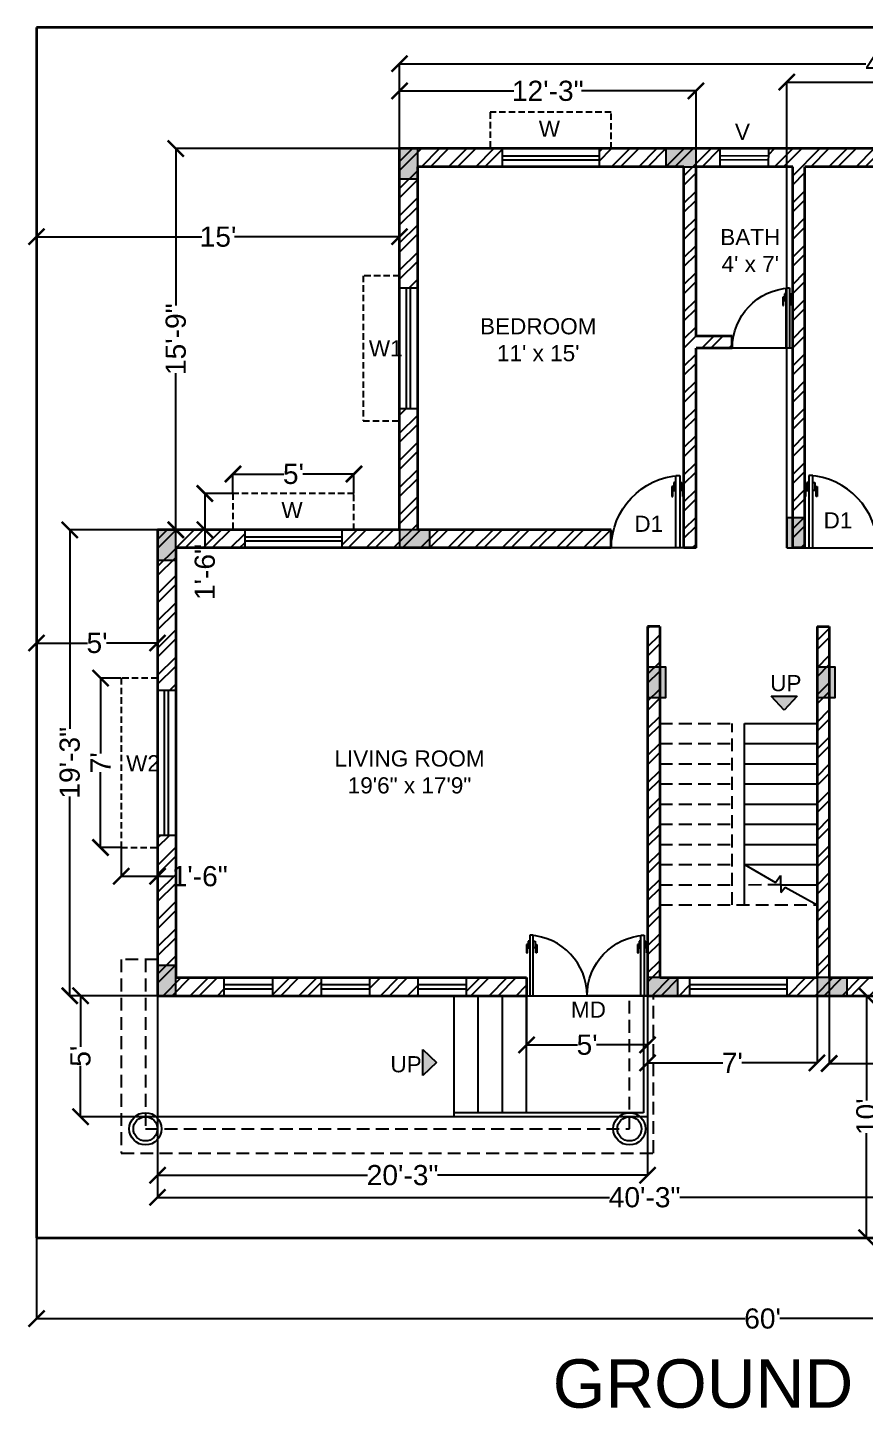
# Model space of a CAD drawing. Header units: inches. Extents: x -40 to 1928, y 303 to 1582.
# Drawn here: x 189 to 604, y 321 to 1006 of the extents above; entities that cross this region are included whole.
import ezdxf

# ---------------------------------------------------------------- set-up
doc = ezdxf.new("R2010")
doc.units = ezdxf.units.IN
doc.header["$PDMODE"] = 35
doc.linetypes.add('HIDDEN', pattern=[9.525, 6.35, -3.175])
doc.layers.add('1.WALL', color=7, linetype='Continuous', lineweight=35)
for name, color, linetype in [('10.PORCH', 101, 'HIDDEN'), ('12.DIMENSIONS', 8, 'Continuous'), ('2.DOOR', 152, 'Continuous'), ('3.WINDOWS', 4, 'Continuous'), ('4.CHAJJA', 6, 'HIDDEN'), ('5.HATCHING', 21, 'Continuous'), ('6.COLOUMN', 1, 'Continuous'), ('8.TEXT', 250, 'Continuous'), ('9.STAIRS', 161, 'Continuous')]:
    doc.layers.add(name, color=color, linetype=linetype)
doc.styles.get("Standard").update_dxf_attribs({"font": 'arial.ttf'})
doc.dimstyles.get("Standard").update_dxf_attribs({"dimtxt": 10, "dimasz": 8, "dimexe": 0.18, "dimexo": 0.0625, "dimgap": 0.09, "dimtad": 0, "dimzin": 0, "dimdsep": 46, "dimlunit": 4, "dimtxsty": 'Standard', "dimblk": 'ARCHTICK', "dimcen": 0.09, "dimadec": 0, "dimazin": 0, "dimtfac": 1, "dimtofl": 0, "dimtmove": 0, "dimatfit": 3, "dimfxl": 1, "dimtolj": 1, "dimtzin": 0, "dimarcsym": 0})

# ---------------------------------------------------------------- blocks, each defined once
blk = doc.blocks.new('WINDOWS')
at = {"layer": '3.WINDOWS', "color": 5}
for p, q in [((-24, 5.5), (24, 5.5)), ((-24, 3.5), (24, 3.5))]:
    blk.add_line(p, q, dxfattribs=at)
at = {"layer": '3.WINDOWS'}
blk.add_lwpolyline([(-24, 9), (24, 9), (24, 0), (-24, 0)], close=True, dxfattribs=at)
at = {"layer": '4.CHAJJA', "ltscale": 0.5}
blk.add_lwpolyline([(30, 9), (30, 27), (-30, 27), (-30, 9)], dxfattribs=at)
blk = doc.blocks.new('WINDOW 2')
at = {"layer": '3.WINDOWS', "color": 5}
for p, q in [((-30, 5.5), (30, 5.5)), ((-30, 3.5), (30, 3.5))]:
    blk.add_line(p, q, dxfattribs=at)
at = {"layer": '3.WINDOWS'}
blk.add_lwpolyline([(-30, 9), (30, 9), (30, 0), (-30, 0)], close=True, dxfattribs=at)
at = {"layer": '4.CHAJJA', "ltscale": 0.5}
blk.add_lwpolyline([(36, 9), (36, 27), (-36, 27), (-36, 9)], dxfattribs=at)
blk = doc.blocks.new('WINDOW 3')
at = {"layer": '3.WINDOWS', "color": 5}
for p, q in [((-36, 5.5), (36, 5.5)), ((-36, 3.5), (36, 3.5))]:
    blk.add_line(p, q, dxfattribs=at)
at = {"layer": '3.WINDOWS'}
blk.add_lwpolyline([(-36, 9), (36, 9), (36, 0), (-36, 0)], close=True, dxfattribs=at)
at = {"layer": '4.CHAJJA', "ltscale": 0.5}
blk.add_lwpolyline([(42, 9), (42, 27), (-42, 27), (-42, 9)], dxfattribs=at)
blk = doc.blocks.new('VENTILATOR')
at = {"layer": '3.WINDOWS'}
for p, q in [((-12, 0.07), (-11.95, 9.07)), ((12, -0.07), (12.05, 8.93))]:
    blk.add_line(p, q, dxfattribs=at)
at = {"layer": '3.WINDOWS', "color": 5}
for p, q in [((-11.98, 3.57), (12.02, 3.43)), ((-11.97, 5.57), (12.03, 5.43))]:
    blk.add_line(p, q, dxfattribs=at)
blk = doc.blocks.new('DOOR')
at = {"layer": '2.DOOR'}
for p, q in [((4, 36), (2, 36)), ((2, 36), (2, 0)), ((4, 0), (4, 36)), ((1, 30.48), (0, 30.48)), ((0, 30.48), (0, 25.48)), ((0.5, 25.48), (0.5, 30.03)), ((0.5, 30.03), (1, 30.03)), ((2, 32.48), (1, 32.48)), ((1, 32.48), (1, 28.48)), ((1, 28.48), (2, 28.48)), ((4, 32.48), (5, 32.48)), ((5, 28.48), (4, 28.48)), ((5, 32.48), (5, 28.48)), ((5, 30.48), (6, 30.48)), ((5.5, 30.03), (5, 30.03)), ((5.5, 25.48), (5.5, 30.03)), ((6, 30.48), (6, 25.48)), ((0, 25.48), (0.5, 25.48)), ((6, 25.48), (5.5, 25.48)), ((2, 0), (4, 0))]:
    blk.add_line(p, q, dxfattribs=at)
at = {"layer": '2.DOOR', "color": 4}
blk.add_line((0, 0), (36, 0), dxfattribs=at)
at = {"layer": '2.DOOR', "color": 3}
blk.add_arc((0, 0), 36, 0, 86.81526, dxfattribs=at)
blk = doc.blocks.new('_ArchTick')
at = {"color": 0, "linetype": 'ByBlock', "const_width": 0.15}
blk.add_lwpolyline([(-0.5, -0.5), (0.5, 0.5)], dxfattribs=at)
blk = doc.blocks.new('*D10')
at = {"layer": '12.DIMENSIONS', "color": 0, "lineweight": -2, "transparency": 16777216}
for p, q in [((193.43, 405.5), (193.43, 365.28)), ((913.43, 405.5), (913.43, 365.28)), ((193.43, 365.46), (544.83, 365.46)), ((913.43, 365.46), (562.04, 365.46))]:
    blk.add_line(p, q, dxfattribs=at)
at = {"layer": 'Defpoints', "color": 0, "transparency": 16777216}
for p in [(193.43, 405.56), (913.43, 405.56), (913.43, 365.46)]:
    blk.add_point(p, dxfattribs=at)
at = {"layer": '12.DIMENSIONS', "color": 0, "lineweight": -2, "transparency": 16777216, "xscale": 8, "yscale": 8, "zscale": 8, "rotation": 180}
blk.add_blockref('_ArchTick', (193.43, 365.46), dxfattribs=at)
at = {"layer": '12.DIMENSIONS', "color": 0, "lineweight": -2, "transparency": 16777216, "xscale": 8, "yscale": 8, "zscale": 8}
blk.add_blockref('_ArchTick', (913.43, 365.46), dxfattribs=at)
at = {"layer": '12.DIMENSIONS', "color": 0, "transparency": 16777216, "insert": (553.43, 365.46), "char_height": 10, "attachment_point": 5}
blk.add_mtext("\\A1;60'", dxfattribs=at)
blk = doc.blocks.new('*D14')
at = {"layer": '12.DIMENSIONS', "color": 0, "lineweight": -2, "transparency": 16777216}
for p, q in [((193.43, 1005.5), (193.43, 901.7)), ((193.43, 901.88), (275.33, 901.88)), ((373.43, 901.88), (291.54, 901.88)), ((373.43, 882.62), (373.43, 902.06))]:
    blk.add_line(p, q, dxfattribs=at)
at = {"layer": 'Defpoints', "color": 0, "transparency": 16777216}
for p in [(193.43, 1005.56), (193.43, 901.88), (373.43, 882.56)]:
    blk.add_point(p, dxfattribs=at)
at = {"layer": '12.DIMENSIONS', "color": 0, "lineweight": -2, "transparency": 16777216, "xscale": 8, "yscale": 8, "zscale": 8, "rotation": 180}
blk.add_blockref('_ArchTick', (193.43, 901.88), dxfattribs=at)
at = {"layer": '12.DIMENSIONS', "color": 0, "lineweight": -2, "transparency": 16777216, "xscale": 8, "yscale": 8, "zscale": 8}
blk.add_blockref('_ArchTick', (373.43, 901.88), dxfattribs=at)
at = {"layer": '12.DIMENSIONS', "color": 0, "transparency": 16777216, "insert": (283.43, 901.88), "char_height": 10, "attachment_point": 5}
blk.add_mtext("\\A1;15'", dxfattribs=at)
blk = doc.blocks.new('*D15')
at = {"layer": '12.DIMENSIONS', "color": 0, "lineweight": -2, "transparency": 16777216}
for p, q in [((193.43, 705.5), (193.43, 700.24)), ((193.43, 700.42), (218.74, 700.42)), ((253.43, 700.42), (228.12, 700.42)), ((253.43, 683.12), (253.43, 700.6))]:
    blk.add_line(p, q, dxfattribs=at)
at = {"layer": 'Defpoints', "color": 0, "transparency": 16777216}
for p in [(193.43, 705.56), (193.43, 700.42), (253.43, 683.06)]:
    blk.add_point(p, dxfattribs=at)
at = {"layer": '12.DIMENSIONS', "color": 0, "lineweight": -2, "transparency": 16777216, "xscale": 8, "yscale": 8, "zscale": 8, "rotation": 180}
blk.add_blockref('_ArchTick', (193.43, 700.42), dxfattribs=at)
at = {"layer": '12.DIMENSIONS', "color": 0, "lineweight": -2, "transparency": 16777216, "xscale": 8, "yscale": 8, "zscale": 8}
blk.add_blockref('_ArchTick', (253.43, 700.42), dxfattribs=at)
at = {"layer": '12.DIMENSIONS', "color": 0, "transparency": 16777216, "insert": (223.43, 700.42), "char_height": 10, "attachment_point": 5}
blk.add_mtext("\\A1;5'", dxfattribs=at)
blk = doc.blocks.new('*D16')
at = {"layer": '12.DIMENSIONS', "color": 0, "lineweight": -2, "transparency": 16777216}
for p, q in [((595.5, 525.56), (605.15, 525.56)), ((604.97, 525.56), (604.97, 473.66)), ((604.97, 405.56), (604.97, 457.45)), ((553.5, 405.56), (605.15, 405.56))]:
    blk.add_line(p, q, dxfattribs=at)
at = {"layer": 'Defpoints', "color": 0, "transparency": 16777216}
for p in [(595.43, 525.56), (553.43, 405.56), (604.97, 405.56)]:
    blk.add_point(p, dxfattribs=at)
at = {"layer": '12.DIMENSIONS', "color": 0, "lineweight": -2, "transparency": 16777216, "xscale": 8, "yscale": 8, "zscale": 8}
for p, rotation in [((604.97, 525.56), 90), ((604.97, 405.56), 270)]:
    blk.add_blockref('_ArchTick', p, dxfattribs=dict(at, rotation=rotation))
at = {"layer": '12.DIMENSIONS', "color": 0, "transparency": 16777216, "insert": (604.97, 465.56), "char_height": 10, "attachment_point": 5, "rotation": 90}
blk.add_mtext("\\A1;10'", dxfattribs=at)
blk = doc.blocks.new('*D17')
at = {"layer": '12.DIMENSIONS', "color": 0, "lineweight": -2, "transparency": 16777216}
for p, q in [((373.43, 945.62), (373.43, 987.84)), ((373.43, 987.66), (604.66, 987.66)), ((853.43, 987.66), (622.21, 987.66)), ((853.43, 945.62), (853.43, 987.84))]:
    blk.add_line(p, q, dxfattribs=at)
at = {"layer": 'Defpoints', "color": 0, "transparency": 16777216}
for p in [(853.43, 987.66), (373.43, 945.56), (853.43, 945.56)]:
    blk.add_point(p, dxfattribs=at)
at = {"layer": '12.DIMENSIONS', "color": 0, "lineweight": -2, "transparency": 16777216, "xscale": 8, "yscale": 8, "zscale": 8, "rotation": 180}
blk.add_blockref('_ArchTick', (373.43, 987.66), dxfattribs=at)
at = {"layer": '12.DIMENSIONS', "color": 0, "lineweight": -2, "transparency": 16777216, "xscale": 8, "yscale": 8, "zscale": 8}
blk.add_blockref('_ArchTick', (853.43, 987.66), dxfattribs=at)
at = {"layer": '12.DIMENSIONS', "color": 0, "transparency": 16777216, "insert": (613.43, 987.66), "char_height": 10, "attachment_point": 5}
blk.add_mtext("\\A1;40'", dxfattribs=at)
blk = doc.blocks.new('*D18')
at = {"layer": '12.DIMENSIONS', "color": 0, "lineweight": -2, "transparency": 16777216}
for p, q in [((373.37, 945.56), (262.31, 945.56)), ((262.49, 945.56), (262.49, 867.85)), ((262.49, 756.56), (262.49, 834.26)), ((373.37, 756.56), (262.31, 756.56))]:
    blk.add_line(p, q, dxfattribs=at)
at = {"layer": 'Defpoints', "color": 0, "transparency": 16777216}
for p in [(373.43, 945.56), (262.49, 756.56), (373.43, 756.56)]:
    blk.add_point(p, dxfattribs=at)
at = {"layer": '12.DIMENSIONS', "color": 0, "lineweight": -2, "transparency": 16777216, "xscale": 8, "yscale": 8, "zscale": 8}
for p, rotation in [((262.49, 945.56), 90), ((262.49, 756.56), 270)]:
    blk.add_blockref('_ArchTick', p, dxfattribs=dict(at, rotation=rotation))
at = {"layer": '12.DIMENSIONS', "color": 0, "transparency": 16777216, "insert": (262.49, 851.06), "char_height": 10, "attachment_point": 5, "rotation": 90}
blk.add_mtext('\\A1;15\'-9"', dxfattribs=at)
blk = doc.blocks.new('*D19')
at = {"layer": '12.DIMENSIONS', "color": 0, "lineweight": -2, "transparency": 16777216}
for p, q in [((253.37, 756.56), (209.72, 756.56)), ((209.9, 756.56), (209.9, 657.85)), ((209.9, 525.56), (209.9, 624.26)), ((253.37, 525.56), (209.72, 525.56))]:
    blk.add_line(p, q, dxfattribs=at)
at = {"layer": 'Defpoints', "color": 0, "transparency": 16777216}
for p in [(253.43, 756.56), (209.9, 525.56), (253.43, 525.56)]:
    blk.add_point(p, dxfattribs=at)
at = {"layer": '12.DIMENSIONS', "color": 0, "lineweight": -2, "transparency": 16777216, "xscale": 8, "yscale": 8, "zscale": 8}
for p, rotation in [((209.9, 756.56), 90), ((209.9, 525.56), 270)]:
    blk.add_blockref('_ArchTick', p, dxfattribs=dict(at, rotation=rotation))
at = {"layer": '12.DIMENSIONS', "color": 0, "transparency": 16777216, "insert": (209.9, 641.06), "char_height": 10, "attachment_point": 5, "rotation": 90}
blk.add_mtext('\\A1;19\'-3"', dxfattribs=at)
blk = doc.blocks.new('*D21')
at = {"layer": '12.DIMENSIONS', "color": 0, "lineweight": -2, "transparency": 16777216}
for p, q in [((373.43, 945.62), (373.43, 974.34)), ((373.43, 974.16), (430.14, 974.16)), ((520.43, 974.16), (463.73, 974.16)), ((520.43, 945.62), (520.43, 974.34))]:
    blk.add_line(p, q, dxfattribs=at)
at = {"layer": 'Defpoints', "color": 0, "transparency": 16777216}
for p in [(520.43, 974.16), (373.43, 945.56), (520.43, 945.56)]:
    blk.add_point(p, dxfattribs=at)
at = {"layer": '12.DIMENSIONS', "color": 0, "lineweight": -2, "transparency": 16777216, "xscale": 8, "yscale": 8, "zscale": 8, "rotation": 180}
blk.add_blockref('_ArchTick', (373.43, 974.16), dxfattribs=at)
at = {"layer": '12.DIMENSIONS', "color": 0, "lineweight": -2, "transparency": 16777216, "xscale": 8, "yscale": 8, "zscale": 8}
blk.add_blockref('_ArchTick', (520.43, 974.16), dxfattribs=at)
at = {"layer": '12.DIMENSIONS', "color": 0, "transparency": 16777216, "insert": (446.93, 974.16), "char_height": 10, "attachment_point": 5}
blk.add_mtext('\\A1;12\'-3"', dxfattribs=at)
blk = doc.blocks.new('*D22')
at = {"layer": '12.DIMENSIONS', "color": 0, "lineweight": -2, "transparency": 16777216}
for p, q in [((565.43, 747.62), (565.43, 978.77)), ((565.43, 978.59), (622.14, 978.59)), ((712.43, 978.59), (655.73, 978.59)), ((712.43, 747.62), (712.43, 978.77))]:
    blk.add_line(p, q, dxfattribs=at)
at = {"layer": 'Defpoints', "color": 0, "transparency": 16777216}
for p in [(712.43, 978.59), (565.43, 747.56), (712.43, 747.56)]:
    blk.add_point(p, dxfattribs=at)
at = {"layer": '12.DIMENSIONS', "color": 0, "lineweight": -2, "transparency": 16777216, "xscale": 8, "yscale": 8, "zscale": 8, "rotation": 180}
blk.add_blockref('_ArchTick', (565.43, 978.59), dxfattribs=at)
at = {"layer": '12.DIMENSIONS', "color": 0, "lineweight": -2, "transparency": 16777216, "xscale": 8, "yscale": 8, "zscale": 8}
blk.add_blockref('_ArchTick', (712.43, 978.59), dxfattribs=at)
at = {"layer": '12.DIMENSIONS', "color": 0, "transparency": 16777216, "insert": (638.93, 978.59), "char_height": 10, "attachment_point": 5}
blk.add_mtext('\\A1;12\'-3"', dxfattribs=at)
blk = doc.blocks.new('*D25')
at = {"layer": '12.DIMENSIONS', "color": 0, "lineweight": -2, "transparency": 16777216}
for p, q in [((253.43, 525.5), (253.43, 425.42)), ((736.43, 525.5), (736.43, 425.42)), ((253.43, 425.6), (477.47, 425.6)), ((736.43, 425.6), (512.4, 425.6))]:
    blk.add_line(p, q, dxfattribs=at)
at = {"layer": 'Defpoints', "color": 0, "transparency": 16777216}
for p in [(253.43, 525.56), (736.43, 525.56), (736.43, 425.6)]:
    blk.add_point(p, dxfattribs=at)
at = {"layer": '12.DIMENSIONS', "color": 0, "lineweight": -2, "transparency": 16777216, "xscale": 8, "yscale": 8, "zscale": 8, "rotation": 180}
blk.add_blockref('_ArchTick', (253.43, 425.6), dxfattribs=at)
at = {"layer": '12.DIMENSIONS', "color": 0, "lineweight": -2, "transparency": 16777216, "xscale": 8, "yscale": 8, "zscale": 8}
blk.add_blockref('_ArchTick', (736.43, 425.6), dxfattribs=at)
at = {"layer": '12.DIMENSIONS', "color": 0, "transparency": 16777216, "insert": (494.93, 425.6), "char_height": 10, "attachment_point": 5}
blk.add_mtext('\\A1;40\'-3"', dxfattribs=at)
blk = doc.blocks.new('*D27')
at = {"layer": '12.DIMENSIONS', "color": 0, "lineweight": -2, "transparency": 16777216}
for p, q in [((496.43, 525.5), (496.43, 492.09)), ((580.43, 525.5), (580.43, 492.09)), ((496.43, 492.27), (533.78, 492.27)), ((580.43, 492.27), (543.08, 492.27))]:
    blk.add_line(p, q, dxfattribs=at)
at = {"layer": 'Defpoints', "color": 0, "transparency": 16777216}
for p in [(496.43, 525.56), (580.43, 525.56), (580.43, 492.27)]:
    blk.add_point(p, dxfattribs=at)
at = {"layer": '12.DIMENSIONS', "color": 0, "lineweight": -2, "transparency": 16777216, "xscale": 8, "yscale": 8, "zscale": 8, "rotation": 180}
blk.add_blockref('_ArchTick', (496.43, 492.27), dxfattribs=at)
at = {"layer": '12.DIMENSIONS', "color": 0, "lineweight": -2, "transparency": 16777216, "xscale": 8, "yscale": 8, "zscale": 8}
blk.add_blockref('_ArchTick', (580.43, 492.27), dxfattribs=at)
at = {"layer": '12.DIMENSIONS', "color": 0, "transparency": 16777216, "insert": (538.43, 492.27), "char_height": 10, "attachment_point": 5}
blk.add_mtext("\\A1;7'", dxfattribs=at)
blk = doc.blocks.new('*D28')
at = {"layer": '12.DIMENSIONS', "color": 0, "lineweight": -2, "transparency": 16777216}
for p, q in [((586.43, 534.5), (586.43, 491.77)), ((730.43, 534.5), (730.43, 491.77)), ((586.43, 491.95), (650.33, 491.95)), ((730.43, 491.95), (666.54, 491.95))]:
    blk.add_line(p, q, dxfattribs=at)
at = {"layer": 'Defpoints', "color": 0, "transparency": 16777216}
for p in [(586.43, 534.56), (730.43, 534.56), (730.43, 491.95)]:
    blk.add_point(p, dxfattribs=at)
at = {"layer": '12.DIMENSIONS', "color": 0, "lineweight": -2, "transparency": 16777216, "xscale": 8, "yscale": 8, "zscale": 8, "rotation": 180}
blk.add_blockref('_ArchTick', (586.43, 491.95), dxfattribs=at)
at = {"layer": '12.DIMENSIONS', "color": 0, "lineweight": -2, "transparency": 16777216, "xscale": 8, "yscale": 8, "zscale": 8}
blk.add_blockref('_ArchTick', (730.43, 491.95), dxfattribs=at)
at = {"layer": '12.DIMENSIONS', "color": 0, "transparency": 16777216, "insert": (658.43, 491.95), "char_height": 10, "attachment_point": 5}
blk.add_mtext("\\A1;12'", dxfattribs=at)
blk = doc.blocks.new('*D29')
at = {"layer": '12.DIMENSIONS', "color": 0, "lineweight": -2, "transparency": 16777216}
for p, q in [((253.43, 525.5), (253.43, 436.39)), ((496.43, 525.5), (496.43, 436.39)), ((253.43, 436.57), (357.58, 436.57)), ((496.43, 436.57), (392.28, 436.57))]:
    blk.add_line(p, q, dxfattribs=at)
at = {"layer": 'Defpoints', "color": 0, "transparency": 16777216}
for p in [(253.43, 525.56), (496.43, 525.56), (496.43, 436.57)]:
    blk.add_point(p, dxfattribs=at)
at = {"layer": '12.DIMENSIONS', "color": 0, "lineweight": -2, "transparency": 16777216, "xscale": 8, "yscale": 8, "zscale": 8, "rotation": 180}
blk.add_blockref('_ArchTick', (253.43, 436.57), dxfattribs=at)
at = {"layer": '12.DIMENSIONS', "color": 0, "lineweight": -2, "transparency": 16777216, "xscale": 8, "yscale": 8, "zscale": 8}
blk.add_blockref('_ArchTick', (496.43, 436.57), dxfattribs=at)
at = {"layer": '12.DIMENSIONS', "color": 0, "transparency": 16777216, "insert": (374.93, 436.57), "char_height": 10, "attachment_point": 5}
blk.add_mtext('\\A1;20\'-3"', dxfattribs=at)
blk = doc.blocks.new('*D30')
at = {"layer": '12.DIMENSIONS', "color": 0, "lineweight": -2, "transparency": 16777216}
for p, q in [((436.43, 525.5), (436.43, 501.05)), ((496.43, 525.5), (496.43, 501.05)), ((436.43, 501.23), (461.74, 501.23)), ((496.43, 501.23), (471.12, 501.23))]:
    blk.add_line(p, q, dxfattribs=at)
at = {"layer": 'Defpoints', "color": 0, "transparency": 16777216}
for p in [(436.43, 525.56), (496.43, 525.56), (496.43, 501.23)]:
    blk.add_point(p, dxfattribs=at)
at = {"layer": '12.DIMENSIONS', "color": 0, "lineweight": -2, "transparency": 16777216, "xscale": 8, "yscale": 8, "zscale": 8, "rotation": 180}
blk.add_blockref('_ArchTick', (436.43, 501.23), dxfattribs=at)
at = {"layer": '12.DIMENSIONS', "color": 0, "lineweight": -2, "transparency": 16777216, "xscale": 8, "yscale": 8, "zscale": 8}
blk.add_blockref('_ArchTick', (496.43, 501.23), dxfattribs=at)
at = {"layer": '12.DIMENSIONS', "color": 0, "transparency": 16777216, "insert": (466.43, 501.23), "char_height": 10, "attachment_point": 5}
blk.add_mtext("\\A1;5'", dxfattribs=at)
blk = doc.blocks.new('*D31')
at = {"layer": '12.DIMENSIONS', "color": 0, "lineweight": -2, "transparency": 16777216}
for p, q in [((400.37, 525.56), (215.07, 525.56)), ((215.25, 525.56), (215.25, 500.25)), ((215.25, 465.56), (215.25, 490.87)), ((400.37, 465.56), (215.07, 465.56))]:
    blk.add_line(p, q, dxfattribs=at)
at = {"layer": 'Defpoints', "color": 0, "transparency": 16777216}
for p in [(400.43, 525.56), (215.25, 465.56), (400.43, 465.56)]:
    blk.add_point(p, dxfattribs=at)
at = {"layer": '12.DIMENSIONS', "color": 0, "lineweight": -2, "transparency": 16777216, "xscale": 8, "yscale": 8, "zscale": 8}
for p, rotation in [((215.25, 525.56), 90), ((215.25, 465.56), 270)]:
    blk.add_blockref('_ArchTick', p, dxfattribs=dict(at, rotation=rotation))
at = {"layer": '12.DIMENSIONS', "color": 0, "transparency": 16777216, "insert": (215.25, 495.56), "char_height": 10, "attachment_point": 5, "rotation": 90}
blk.add_mtext("\\A1;5'", dxfattribs=at)
blk = doc.blocks.new('*D32')
at = {"layer": '12.DIMENSIONS', "color": 0, "lineweight": -2, "transparency": 16777216}
for p, q in [((290.82, 774.62), (290.82, 784.41)), ((290.82, 784.23), (316.13, 784.23)), ((350.82, 784.23), (325.51, 784.23)), ((350.82, 774.62), (350.82, 784.41))]:
    blk.add_line(p, q, dxfattribs=at)
at = {"layer": 'Defpoints', "color": 0, "transparency": 16777216}
for p in [(350.82, 784.23), (290.82, 774.56), (350.82, 774.56)]:
    blk.add_point(p, dxfattribs=at)
at = {"layer": '12.DIMENSIONS', "color": 0, "lineweight": -2, "transparency": 16777216, "xscale": 8, "yscale": 8, "zscale": 8, "rotation": 180}
blk.add_blockref('_ArchTick', (290.82, 784.23), dxfattribs=at)
at = {"layer": '12.DIMENSIONS', "color": 0, "lineweight": -2, "transparency": 16777216, "xscale": 8, "yscale": 8, "zscale": 8}
blk.add_blockref('_ArchTick', (350.82, 784.23), dxfattribs=at)
at = {"layer": '12.DIMENSIONS', "color": 0, "transparency": 16777216, "insert": (320.82, 784.23), "char_height": 10, "attachment_point": 5}
blk.add_mtext("\\A1;5'", dxfattribs=at)
blk = doc.blocks.new('*D33')
at = {"layer": '12.DIMENSIONS', "color": 0, "lineweight": -2, "transparency": 16777216}
for p, q in [((290.76, 774.56), (276.73, 774.56)), ((276.91, 774.56), (276.91, 756.56)), ((290.76, 756.56), (276.73, 756.56)), ((276.91, 756.56), (276.91, 748.56))]:
    blk.add_line(p, q, dxfattribs=at)
at = {"layer": 'Defpoints', "color": 0, "transparency": 16777216}
for p in [(290.82, 774.56), (276.91, 756.56), (290.82, 756.56)]:
    blk.add_point(p, dxfattribs=at)
at = {"layer": '12.DIMENSIONS', "color": 0, "lineweight": -2, "transparency": 16777216, "xscale": 8, "yscale": 8, "zscale": 8}
for p, rotation in [((276.91, 774.56), 90), ((276.91, 756.56), 270)]:
    blk.add_blockref('_ArchTick', p, dxfattribs=dict(at, rotation=rotation))
at = {"layer": '12.DIMENSIONS', "color": 0, "transparency": 16777216, "insert": (276.91, 735.65), "char_height": 10, "attachment_point": 5, "rotation": 90}
blk.add_mtext('\\A1;1\'-6"', dxfattribs=at)
blk = doc.blocks.new('*D34')
at = {"layer": '12.DIMENSIONS', "color": 0, "lineweight": -2, "transparency": 16777216}
for p, q in [((235.37, 683.06), (224.98, 683.06)), ((225.16, 683.06), (225.16, 645.71)), ((225.16, 599.06), (225.16, 636.41)), ((235.37, 599.06), (224.98, 599.06))]:
    blk.add_line(p, q, dxfattribs=at)
at = {"layer": 'Defpoints', "color": 0, "transparency": 16777216}
for p in [(235.43, 683.06), (225.16, 599.06), (235.43, 599.06)]:
    blk.add_point(p, dxfattribs=at)
at = {"layer": '12.DIMENSIONS', "color": 0, "lineweight": -2, "transparency": 16777216, "xscale": 8, "yscale": 8, "zscale": 8}
for p, rotation in [((225.16, 683.06), 90), ((225.16, 599.06), 270)]:
    blk.add_blockref('_ArchTick', p, dxfattribs=dict(at, rotation=rotation))
at = {"layer": '12.DIMENSIONS', "color": 0, "transparency": 16777216, "insert": (225.16, 641.06), "char_height": 10, "attachment_point": 5, "rotation": 90}
blk.add_mtext("\\A1;7'", dxfattribs=at)
blk = doc.blocks.new('*D35')
at = {"layer": '12.DIMENSIONS', "color": 0, "lineweight": -2, "transparency": 16777216}
for p, q in [((235.43, 599), (235.43, 584.59)), ((253.43, 599), (253.43, 584.59)), ((235.43, 584.77), (253.43, 584.77)), ((253.43, 584.77), (261.43, 584.77))]:
    blk.add_line(p, q, dxfattribs=at)
at = {"layer": 'Defpoints', "color": 0, "transparency": 16777216}
for p in [(235.43, 599.06), (253.43, 599.06), (253.43, 584.77)]:
    blk.add_point(p, dxfattribs=at)
at = {"layer": '12.DIMENSIONS', "color": 0, "lineweight": -2, "transparency": 16777216, "xscale": 8, "yscale": 8, "zscale": 8, "rotation": 180}
blk.add_blockref('_ArchTick', (235.43, 584.77), dxfattribs=at)
at = {"layer": '12.DIMENSIONS', "color": 0, "lineweight": -2, "transparency": 16777216, "xscale": 8, "yscale": 8, "zscale": 8}
blk.add_blockref('_ArchTick', (253.43, 584.77), dxfattribs=at)
at = {"layer": '12.DIMENSIONS', "color": 0, "transparency": 16777216, "insert": (274.34, 584.77), "char_height": 10, "attachment_point": 5}
blk.add_mtext('\\A1;1\'-6"', dxfattribs=at)

msp = doc.modelspace()

# ---------------------------------------------------------------- hatches: boundary and pattern name
at = {"layer": '5.HATCHING'}
h = msp.add_hatch(dxfattribs=at)
h.set_pattern_fill('ANSI32', color=256)
h.paths.add_polyline_path([(424.433, 945.56), (373.433, 945.56), (373.433, 876.56), (382.433, 876.56), (382.433, 936.56), (424.433, 936.56)])
h.paths.add_polyline_path([(532.486, 945.56), (472.433, 945.56), (472.433, 936.56), (514.433, 936.56), (514.433, 747.56), (520.433, 747.56), (520.433, 846.56), (538.433, 846.56), (538.433, 852.56), (520.433, 852.56), (520.433, 936.56), (532.433, 936.56)])
h.paths.add_polyline_path([(616.433, 945.56), (556.486, 945.56), (556.433, 936.56), (568.433, 936.56), (568.433, 747.56), (574.433, 747.56), (574.433, 936.56), (616.433, 936.56)])
h.paths.add_polyline_path([(754.433, 945.56), (664.433, 945.56), (664.433, 936.56), (706.433, 936.56), (706.433, 756.56), (610.433, 756.56), (610.433, 747.56), (712.433, 747.56), (712.433, 936.56), (754.433, 936.56)])
h.paths.add_polyline_path([(853.433, 945.56), (802.433, 945.56), (802.433, 936.56), (844.433, 936.56), (844.433, 876.56), (853.433, 876.56)])
h.paths.add_polyline_path([(853.433, 816.56), (844.433, 816.56), (844.433, 756.56), (748.433, 756.56), (748.433, 747.56), (784.433, 747.56), (784.433, 693.56), (790.433, 693.56), (790.433, 747.56), (844.433, 747.56), (844.433, 687.56), (853.433, 687.507)])
h.paths.add_polyline_path([(853.433, 633.506), (844.433, 633.559), (844.433, 609.56), (790.433, 609.56), (790.433, 627.56), (784.433, 627.56), (784.433, 609.56), (772.433, 609.56), (772.433, 600.56), (853.433, 600.56)])
h.paths.add_polyline_path([(736.433, 600.56), (736.433, 609.56), (736.433, 708.56), (622.433, 708.56), (622.433, 702.56), (730.433, 702.56), (730.433, 534.56), (688.433, 534.56), (688.433, 525.56), (736.433, 525.56)])
h.paths.add_polyline_path([(436.433, 534.56), (406.488, 534.56), (406.488, 525.56), (436.433, 525.56)])
h.paths.add_polyline_path([(382.488, 534.56), (358.488, 534.56), (358.488, 525.56), (382.488, 525.56)])
h.paths.add_polyline_path([(286.488, 534.56), (262.433, 534.56), (262.433, 605.06), (253.433, 605.06), (253.433, 525.56), (286.488, 525.56)])
h.paths.add_polyline_path([(334.488, 534.56), (310.488, 534.56), (310.488, 525.56), (334.488, 525.56)])
h.paths.add_polyline_path([(262.433, 747.56), (296.822, 747.56), (296.822, 756.56), (253.433, 756.56), (253.433, 677.06), (262.433, 677.06)])
h.paths.add_polyline_path([(478.433, 756.56), (382.433, 756.56), (382.433, 816.56), (373.433, 816.56), (373.433, 756.56), (344.822, 756.56), (344.822, 747.56), (478.433, 747.56)])
h.paths.add_polyline_path([(517.433, 525.56), (517.433, 534.56), (502.433, 534.56), (502.433, 708.56), (496.433, 708.56), (496.433, 525.56)])
h.paths.add_polyline_path([(565.433, 534.56), (565.433, 525.56), (628.433, 525.56), (628.433, 534.56), (586.433, 534.56), (586.433, 708.56), (580.433, 708.56), (580.433, 534.56)])
at = {"layer": '6.COLOUMN'}
h = msp.add_hatch(color=256, dxfattribs=at)
h.dxf.hatch_style = 1
h.paths.add_polyline_path([(382.433, 945.56), (373.433, 945.56), (373.433, 930.56), (382.433, 930.56)])
h = msp.add_hatch(color=256, dxfattribs=at)
h.dxf.hatch_style = 1
h.paths.add_polyline_path([(520.433, 936.56), (520.433, 945.56), (505.433, 945.56), (505.433, 936.56)])
h = msp.add_hatch(color=256, dxfattribs=at)
h.dxf.hatch_style = 1
h.paths.add_polyline_path([(574.433, 762.56), (565.433, 762.56), (565.433, 747.56), (574.433, 747.56)])
h = msp.add_hatch(color=256, dxfattribs=at)
h.dxf.hatch_style = 1
h.paths.add_polyline_path([(262.433, 756.56), (253.433, 756.56), (253.433, 741.56), (262.433, 741.56)])
h = msp.add_hatch(color=256, dxfattribs=at)
h.dxf.hatch_style = 1
h.paths.add_polyline_path([(388.433, 747.56), (388.433, 756.56), (373.433, 756.56), (373.433, 747.56)])
h = msp.add_hatch(color=256, dxfattribs=at)
h.dxf.hatch_style = 1
h.paths.add_polyline_path([(505.433, 688.498), (496.433, 688.498), (496.433, 673.498), (505.433, 673.498)])
h = msp.add_hatch(color=256, dxfattribs=at)
h.dxf.hatch_style = 1
h.paths.add_polyline_path([(589.433, 688.498), (580.433, 688.498), (580.433, 673.498), (589.433, 673.498)])
h = msp.add_hatch(color=256, dxfattribs=at)
h.dxf.hatch_style = 1
h.paths.add_polyline_path([(262.433, 540.56), (253.433, 540.56), (253.433, 525.56), (262.433, 525.56)])
h = msp.add_hatch(color=256, dxfattribs=at)
h.dxf.hatch_style = 1
h.paths.add_polyline_path([(511.433, 525.56), (511.433, 534.56), (496.433, 534.56), (496.433, 525.56)])
h = msp.add_hatch(color=256, dxfattribs=at)
h.dxf.hatch_style = 1
h.paths.add_polyline_path([(595.433, 525.56), (595.433, 534.56), (580.433, 534.56), (580.433, 525.56)])
at = {"layer": '8.TEXT'}
h = msp.add_hatch(color=1, dxfattribs=at)
h.dxf.hatch_style = 1
h.paths.add_polyline_path([(570.56, 674.087), (557.648, 674.087), (564.104, 667.198)])
h = msp.add_hatch(color=1, dxfattribs=at)
h.dxf.hatch_style = 1
h.paths.add_polyline_path([(384.932, 486.055), (391.821, 492.511), (384.932, 498.966)])

# ---------------------------------------------------------------- linework, layer by layer
at = {"layer": '1.WALL', "color": 1}
for p, q in [((913.433, 1005.56), (193.433, 1005.56)), ((193.433, 1005.56), (193.433, 405.56)), ((193.433, 405.56), (913.433, 405.56))]:
    msp.add_line(p, q, dxfattribs=at)
at = {"layer": '1.WALL'}
for p, q in [((853.433, 945.56), (373.433, 945.56)), ((373.433, 756.56), (373.433, 945.56)), ((382.433, 756.56), (382.433, 936.56)), ((514.433, 936.56), (382.433, 936.56)), ((514.433, 747.56), (514.433, 936.56)), ((568.433, 936.56), (520.433, 936.56)), ((520.433, 852.56), (520.433, 936.56)), ((568.433, 747.56), (568.433, 936.56)), ((574.433, 747.56), (574.433, 936.56)), ((706.433, 936.56), (574.433, 936.56)), ((538.433, 852.56), (520.433, 852.56)), ((538.433, 846.56), (538.433, 852.56)), ((520.433, 747.56), (520.433, 846.56)), ((538.433, 846.56), (520.433, 846.56)), ((253.433, 756.56), (253.433, 525.56)), ((373.433, 756.56), (253.433, 756.56)), ((478.433, 756.56), (382.433, 756.56)), ((478.433, 747.56), (478.433, 756.56)), ((262.433, 747.56), (262.433, 534.56)), ((478.433, 747.56), (262.433, 747.56)), ((520.433, 747.56), (514.433, 747.56)), ((574.433, 747.56), (568.433, 747.56)), ((496.433, 708.56), (496.433, 525.56)), ((502.433, 708.56), (496.433, 708.56)), ((502.433, 708.56), (502.433, 534.56)), ((580.433, 708.56), (580.433, 534.56)), ((580.433, 708.56), (586.433, 708.56)), ((586.433, 708.56), (586.433, 534.56)), ((262.433, 534.56), (436.433, 534.56)), ((436.433, 534.56), (436.433, 525.56)), ((502.433, 534.56), (580.433, 534.56)), ((586.433, 534.56), (730.433, 534.56)), ((253.433, 525.56), (436.433, 525.56)), ((496.433, 525.56), (736.433, 525.56))]:
    msp.add_line(p, q, dxfattribs=at)
at = {"layer": '10.PORCH'}
for points in [[(253.433, 525.56), (253.433, 543.56), (235.433, 543.56), (235.433, 447.56), (499.433, 447.56), (499.433, 525.56)], [(247.433, 543.56), (247.433, 459.56), (487.433, 459.56), (487.433, 525.56)]]:
    msp.add_lwpolyline(points, dxfattribs=at)
at = {"layer": '3.WINDOWS'}
for p, q in [((286.488, 525.56), (286.488, 534.56)), ((310.488, 534.56), (310.488, 525.56)), ((334.488, 534.56), (334.488, 525.56)), ((358.488, 534.56), (358.488, 525.56)), ((382.488, 534.56), (382.488, 525.56)), ((406.488, 534.56), (406.488, 525.56))]:
    msp.add_line(p, q, dxfattribs=at)
at = {"layer": '3.WINDOWS', "color": 5}
for p, q in [((286.488, 531.06), (310.488, 531.06)), ((286.488, 529.06), (310.488, 529.06)), ((334.488, 531.06), (358.488, 531.06)), ((334.488, 529.06), (358.488, 529.06)), ((382.488, 531.06), (406.488, 531.06)), ((382.488, 529.06), (406.488, 529.06)), ((517.433, 531.06), (565.433, 531.06)), ((517.433, 529.06), (565.433, 529.06))]:
    msp.add_line(p, q, dxfattribs=at)
at = {"layer": '3.WINDOWS'}
msp.add_lwpolyline([(517.433, 534.56), (565.433, 534.56), (565.433, 525.56), (517.433, 525.56)], close=True, dxfattribs=at)
at = {"layer": '6.COLOUMN'}
for points in [[(373.433, 930.56), (382.433, 930.56), (382.433, 945.56), (373.433, 945.56)], [(520.433, 936.56), (520.433, 945.56), (505.433, 945.56), (505.433, 936.56)], [(565.433, 747.56), (574.433, 747.56), (574.433, 762.56), (565.433, 762.56)], [(253.433, 741.56), (262.433, 741.56), (262.433, 756.56), (253.433, 756.56)], [(388.433, 747.56), (388.433, 756.56), (373.433, 756.56), (373.433, 747.56)], [(496.433, 673.498), (505.433, 673.498), (505.433, 688.498), (496.433, 688.498)], [(580.433, 673.498), (589.433, 673.498), (589.433, 688.498), (580.433, 688.498)], [(253.433, 525.56), (262.433, 525.56), (262.433, 540.56), (253.433, 540.56)], [(511.433, 525.56), (511.433, 534.56), (496.433, 534.56), (496.433, 525.56)], [(595.433, 525.56), (595.433, 534.56), (580.433, 534.56), (580.433, 525.56)]]:
    msp.add_lwpolyline(points, close=True, dxfattribs=at)
for centre, radius in [((247.433, 459.56), 8), ((247.433, 459.56), 6), ((487.433, 459.56), 8), ((487.433, 459.56), 6)]:
    msp.add_circle(centre, radius, dxfattribs=at)
at = {"layer": '8.TEXT', "color": 1}
for p, q in [((557.648, 674.087), (570.56, 674.087)), ((564.104, 667.198), (557.648, 674.087)), ((570.56, 674.087), (564.104, 667.198)), ((384.932, 486.055), (384.932, 498.966)), ((384.932, 498.966), (391.821, 492.511)), ((391.821, 492.511), (384.932, 486.055))]:
    msp.add_line(p, q, dxfattribs=at)
at = {"layer": '9.STAIRS', "linetype": 'HIDDEN'}
for p, q in [((502.433, 660.56), (538.433, 660.56)), ((538.433, 570.56), (538.433, 660.56)), ((502.433, 650.56), (538.433, 650.56)), ((502.433, 640.56), (538.433, 640.56)), ((502.433, 630.56), (538.433, 630.56)), ((502.433, 620.56), (538.433, 620.56)), ((502.433, 610.56), (538.433, 610.56)), ((502.433, 600.56), (538.433, 600.56)), ((502.433, 590.56), (538.433, 590.56)), ((502.433, 580.56), (538.433, 580.56)), ((562.376, 580.56), (544.433, 580.428)), ((502.433, 570.56), (580.433, 570.56))]:
    msp.add_line(p, q, dxfattribs=at)
at = {"layer": '9.STAIRS'}
for p, q in [((544.433, 570.56), (544.433, 660.56)), ((544.433, 660.56), (580.433, 660.56)), ((544.433, 650.56), (580.433, 650.56)), ((544.433, 640.56), (580.433, 640.56)), ((544.433, 630.56), (580.433, 630.56)), ((544.433, 620.56), (580.433, 620.56)), ((544.433, 610.56), (580.433, 610.56)), ((544.433, 600.56), (580.433, 600.56)), ((544.433, 590.56), (580.433, 590.56)), ((544.433, 590.56), (559.901, 581.711)), ((559.901, 581.711), (562.308, 585.179)), ((562.308, 585.179), (562.433, 576.744)), ((562.376, 580.56), (580.433, 580.56)), ((562.433, 576.744), (564.684, 579.368)), ((564.684, 579.368), (580.433, 570.56)), ((400.433, 465.56), (400.433, 525.56)), ((412.433, 467.56), (412.433, 525.56)), ((424.433, 467.56), (424.433, 525.56)), ((436.433, 467.56), (436.433, 525.56)), ((436.433, 525.56), (496.433, 525.56)), ((496.433, 525.56), (496.433, 465.56)), ((436.433, 465.56), (400.433, 465.56)), ((496.433, 465.56), (436.433, 465.56))]:
    msp.add_line(p, q, dxfattribs=at)
at = {"layer": '9.STAIRS', "color": 6}
for p, q in [((494.433, 525.56), (494.433, 467.56)), ((436.433, 467.56), (400.433, 467.56)), ((494.433, 467.56), (436.433, 467.56))]:
    msp.add_line(p, q, dxfattribs=at)

# ---------------------------------------------------------------- block references
at = {"layer": '2.DOOR'}
for p, xscale, yscale, zscale in [((568.433, 846.56), -0.8333333333333365, 0.8333333333333365, 0.8333333333333365), ((436.433, 525.56), 0.8333333333333353, 0.8333333333333353, 0.8333333333333353), ((496.433, 525.56), -0.8333333333333353, 0.8333333333333353, 0.8333333333333353)]:
    msp.add_blockref('DOOR', p, dxfattribs=dict(at, xscale=xscale, yscale=yscale, zscale=zscale))
at = {"layer": '2.DOOR', "xscale": -1}
msp.add_blockref('DOOR', (514.433, 747.56), dxfattribs=at)
at = {"layer": '2.DOOR'}
msp.add_blockref('DOOR', (574.433, 747.56), dxfattribs=at)
at = {"layer": '3.WINDOWS'}
msp.add_blockref('VENTILATOR', (544.433, 936.56), dxfattribs=at)
at = {"layer": '4.CHAJJA'}
for p in [(448.433, 936.56), (320.822, 747.56)]:
    msp.add_blockref('WINDOWS', p, dxfattribs=at)
at = {"layer": '4.CHAJJA', "rotation": 90}
for name, p in [('WINDOW 2', (382.433, 846.56)), ('WINDOW 3', (262.433, 641.06))]:
    msp.add_blockref(name, p, dxfattribs=at)

# ---------------------------------------------------------------- texts
at = {"layer": '1.WALL', "color": 4, "insert": (449.399, 345.306), "char_height": 24, "attachment_point": 1}
msp.add_mtext_dynamic_manual_height_columns('GROUND FLOOR', width=326.97666, gutter_width=12.5, heights=[0], dxfattribs=at)
at = {"layer": '8.TEXT', "char_height": 8, "attachment_point": 1}
for s, width, heights, insert in [('W', 28.3583, [8.283], (442.464, 959.434)), ('V', 28.3583, [8.283], (539.731, 957.883)), ("\\pxqc;BATH\\P4' x 7'", 81.46033, [0], (506.613, 905.702)), ("\\pxqc;BEDROOM\\P11' x 15'", 81.46033, [0], (401.463, 861.492)), ('W1', 28.3583, [8.283], (358.206, 850.556)), ('W', 28.3583, [8.283], (314.842, 770.342)), ('D1', 15.94992, [0], (489.863, 763.558)), ('D1', 15.94992, [0], (583.674, 765.263)), ('UP', 13.55595, [0], (557.215, 684.562)), ('W2', 28.3583, [8.283], (237.854, 644.822)), ('\\pxqc;LIVING ROOM\\P19\'6" x 17\'9"', 81.46033, [0], (337.648, 647.2)), ('MD', 15.94992, [0], (458.388, 522.69)), ('UP', 13.55595, [0], (368.893, 495.6))]:
    msp.add_mtext_dynamic_manual_height_columns(s, width=width, gutter_width=12.5, heights=heights, dxfattribs=dict(at, insert=insert))

# ---------------------------------------------------------------- dimensions: what is measured, and where the dimension line sits
at = {"layer": '12.DIMENSIONS'}
for base, p1, p2, picture, middle in [((193.433, 901.88), (373.433, 882.56), (193.433, 1005.56), '*D14', (283.433, 901.88)), ((853.433, 987.662), (373.433, 945.56), (853.433, 945.56), '*D17', (613.433, 987.662)), ((520.433, 974.164), (373.433, 945.56), (520.433, 945.56), '*D21', (446.933, 974.164)), ((712.433, 978.59), (565.433, 747.56), (712.433, 747.56), '*D22', (638.933, 978.59)), ((350.822, 784.227), (290.822, 774.56), (350.822, 774.56), '*D32', (320.822, 784.227)), ((193.433, 700.424), (253.433, 683.06), (193.433, 705.56), '*D15', (223.433, 700.424)), ((253.433, 584.766), (235.433, 599.06), (253.433, 599.06), '*D35', (274.343, 584.766)), ((730.433, 491.952), (586.433, 534.56), (730.433, 534.56), '*D28', (658.433, 491.952)), ((736.433, 425.602), (253.433, 525.56), (736.433, 525.56), '*D25', (494.933, 425.602)), ((496.433, 436.565), (253.433, 525.56), (496.433, 525.56), '*D29', (374.933, 436.565)), ((496.433, 501.228), (436.433, 525.56), (496.433, 525.56), '*D30', (466.433, 501.228)), ((580.433, 492.266), (496.433, 525.56), (580.433, 525.56), '*D27', (538.433, 492.266)), ((913.433, 365.461), (193.433, 405.56), (913.433, 405.56), '*D10', (553.433, 365.461))]:
    dim = msp.add_linear_dim(base=base, p1=p1, p2=p2, dimstyle='Standard', dxfattribs=at)
    dim.commit()
    dim.dimension.update_dxf_attribs({"geometry": picture, "text_midpoint": middle})
for base, p1, p2, picture, middle in [((262.49, 756.56), (373.433, 945.56), (373.433, 756.56), '*D18', (262.49, 851.06)), ((276.91, 756.56), (290.822, 774.56), (290.822, 756.56), '*D33', (276.91, 735.649)), ((209.899, 525.56), (253.433, 756.56), (253.433, 525.56), '*D19', (209.899, 641.06)), ((225.156, 599.06), (235.433, 683.06), (235.433, 599.06), '*D34', (225.156, 641.06)), ((215.246, 465.56), (400.433, 525.56), (400.433, 465.56), '*D31', (215.246, 495.56)), ((604.973, 405.56), (595.433, 525.56), (553.433, 405.56), '*D16', (604.973, 465.56))]:
    dim = msp.add_linear_dim(base=base, p1=p1, p2=p2, angle=90, dimstyle='Standard', dxfattribs=at)
    dim.commit()
    dim.dimension.update_dxf_attribs({"geometry": picture, "text_midpoint": middle})

doc.saveas('drawing.dxf')
